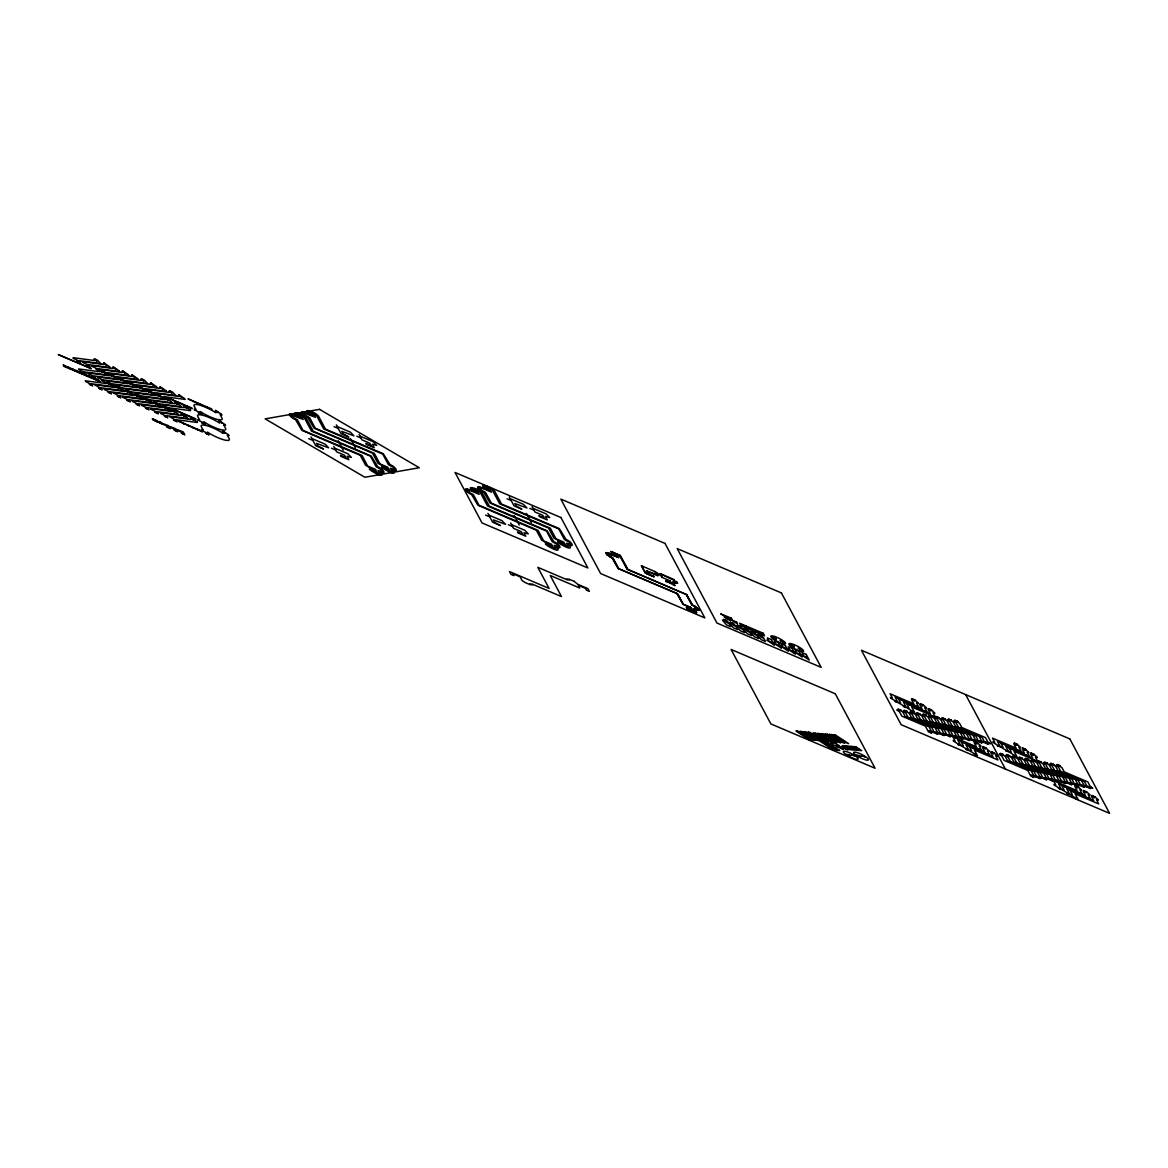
<?xml version="1.0" encoding="UTF-8"?>
<svg xmlns="http://www.w3.org/2000/svg" width="1168" height="1168" viewBox="0 0 1168 1168"><rect width="100%" height="100%" fill="white"/><g stroke="black" fill="none" stroke-linecap="round" stroke-linejoin="round"><path stroke-width="1.5" d="M605.71 552.668L607.229 552.741M607.272 552.61L618.237 557.282M697.53 610.484L694.405 609.141M699.077 610.426L696.157 609.17M696.595 612.762L695.719 612.368M479.026 487.114L481.756 488.545M466.777 489.261L469.507 490.691M641.831 566.013L645.67 573.196L653.481 576.51L647.685 573.269L648.474 573.459M810.899 734.701L807.847 732.015L809.643 732.161L823.571 740.979L821.192 740.789L812.709 735.898M823.09 738.045L817.001 733.358L819.381 733.548L832.726 742.322L824.9 739.227M827.061 738.366L820.973 733.694L823.352 733.884L836.697 742.658L828.871 739.563M481.333 488.268L481.669 488.691M480.603 488.107L481.216 488.647M641.466 565.735L655.029 571.634L658.577 575.298L646.43 570.845L647.656 573.24M657.365 575.634L647.043 571.254M653.861 576.788L645.218 573.05L641.32 565.794M665.877 580.803L671.366 583.285L670.155 580.846L662.344 577.518L660.343 573.795L674.053 580.35M677.44 583.343L675.046 582.204L675.542 583.139M675.907 583.416L672.753 581.956L674.608 585.402M480.442 488.063L478.968 487.26M466.733 489.436L469.419 490.823M468.937 490.779L468.149 490.385L468.937 490.633M481.187 488.647L480.369 488.224M616.908 554.931L617.682 555.326M617.565 555.457L616.865 555.121M647.7 573.065L646.955 571.064M670.695 582.744L671.469 583.139M691.704 609.521L692.478 609.915M691.69 609.725L692.39 610.061L691.179 607.623L683.353 604.294L677.717 593.753L618.675 568.626L613.039 558.085L609.769 555.968M692.317 610.046L686.273 607.302L687.178 608.791L686.755 607.637M696.04 612.645L687.529 608.995M687.28 607.871L695.617 612.178L693.777 608.732L698.114 609.857L697.121 607.988L691.792 605.009L686.156 594.454L627.099 569.342L619.624 555.34L610.864 551.442L611.915 553.063L617.259 555.209L618.339 557.457M695.763 612.382L694.303 608.951M478.749 486.866C474.485 486.253 481.756 491.976 483.873 492.414L490.093 503.058L548.551 528.082L553.909 538.039L562.465 542.843C546.186 536.346 576.817 555.18 569.02 544.945C575.897 547.923 570.364 540.609 566.188 539.645L559.341 528.637L501.495 503.977L494.444 490.764C487.888 484.18 475.128 483.888 488.385 489.553L488.852 490.443L478.676 486.501L481.377 488.589L480.88 487.655L491.48 492.166L490.166 489.713L484.428 486.501L492.239 489.83L499.714 503.817L558.771 528.943L564.407 539.485L569.721 542.478L570.729 544.332L566.392 543.208L568.232 546.668L560.421 543.339L559.895 542.346L565.093 544.565L563.779 542.098L555.968 538.784L550.332 528.228L491.29 503.116L485.654 492.56L480.325 489.582L479.333 487.713L481.377 488.589M466.514 489.012C462.382 488.574 469.536 494.079 471.624 494.56L477.858 505.204L536.302 530.228L541.675 540.185L550.23 544.974C533.922 538.506 564.64 557.297 556.771 547.077C563.633 550.04 558.158 542.813 553.939 541.777L547.106 530.783L489.261 506.109L482.194 492.911C475.274 486.005 462.908 486.151 476.135 491.699L476.602 492.589L466.412 488.677L469.142 490.735L468.645 489.801L479.23 494.312L477.916 491.845L472.179 488.647L479.99 491.962L487.479 505.963L546.522 531.09L552.157 541.631L557.486 544.624L558.479 546.478L554.143 545.354L555.997 548.799L548.172 545.485L547.646 544.492L552.858 546.712L551.544 544.244L543.733 540.93L538.098 530.374L479.041 505.262L473.405 494.706L468.076 491.728L467.083 489.859L469.142 490.735M611.711 551.836L619.726 555.253M510.212 498.692L523.41 504.313L526.943 507.978L514.811 503.525L516.125 505.978L521.862 509.19L514.037 505.875L509.321 497.028M532.958 508.284L546.157 513.891L549.705 517.555L545.368 516.431L547.223 519.891L539.397 516.563L538.871 515.57L544.084 517.789L542.77 515.322L534.959 512.007L532.068 506.62M359.978 436.131L373.176 441.738L376.709 445.402L372.388 444.278L374.227 447.738L366.416 444.409L365.876 443.417L371.088 445.636L369.774 443.183L361.963 439.854L359.087 434.467M529.805 508.387L533.966 510.139M337.216 426.539L350.415 432.16L353.962 435.825L341.815 431.372L343.129 433.839L348.867 437.036L341.056 433.722L336.326 424.889M507.058 498.794L511.204 500.561M334.063 426.641L338.224 428.408M356.824 436.233L360.97 438M655.438 572.378C657.847 571.765 661.161 578.072 656.62 574.612M673.951 580.16L677.09 583.08M608.075 552.8L617.624 556.873L616.704 555.15M606.718 553.238L609.857 556.158M671.469 583.299L666.256 581.08L674.973 585.679L673.279 582.175M686.594 594.6L627.946 569.415L620.193 555.369M334.647 448.118L347.845 453.739L351.393 457.403L347.057 456.279L348.896 459.725L341.085 456.396L340.56 455.403L345.757 457.622L344.458 455.17L336.632 451.841L333.756 446.453M618.777 568.816L677.294 593.709L683.149 604.323L676.885 593.68M311.9 438.54L325.098 444.147L328.631 447.811L316.484 443.373L317.798 445.826L323.536 449.038L315.725 445.709L311.009 436.876M511.555 524.636L524.753 530.257L528.286 533.907L523.965 532.798L525.804 536.243L517.993 532.915L517.468 531.922L522.665 534.141L521.351 531.688L513.54 528.359L510.664 522.972M308.746 438.642L312.893 440.394M331.493 448.22L335.639 449.987M488.793 515.059L501.992 520.665L505.54 524.33L493.392 519.891L494.706 522.344L500.444 525.556L492.633 522.227L487.917 513.394M485.654 515.161L489.801 516.913M508.401 524.739L512.548 526.505M694.96 606.937L697.238 607.769M683.455 604.484L690.755 607.594M687.076 607.491L691.252 609.273L690.332 607.55M109.69 366.737L103.616 362.752L106.478 365.088L103.353 363.759L103.733 364.474L82.461 361.671M119.063 370.723L112.989 366.737L115.851 369.073L112.727 367.745L113.106 368.46L91.834 365.657L92.126 366.343M128.451 374.709L122.377 370.723L125.239 373.074L122.114 371.745L122.494 372.461L101.207 369.657M137.824 378.709L131.75 374.709L134.612 377.06L131.488 375.731L131.867 376.446L110.595 373.643L110.872 374.329M156.585 386.681L150.511 382.695L153.373 385.031L150.249 383.703L150.628 384.418L129.341 381.615M165.958 390.667L159.885 386.681L162.746 389.032L159.622 387.703L160.001 388.418L138.729 385.601L143.343 389.966M184.719 398.653L178.631 394.653L181.507 397.003L178.368 395.675L178.762 396.39L157.476 393.587M221.497 414.29L215.423 410.304L218.285 412.654L215.16 411.326L215.919 412.742A15.753 3.387 26.8 0 0 200.268 405.281A15.753 3.387 26.8 0 0 194.195 406.23L196.049 409.72L194.268 409.223L194.545 409.924M110.099 367.511L88.826 364.708L89.98 366.869C82.329 362.664 89.951 367.424 88.169 364.971L82.87 362.445M128.86 375.483L107.587 372.68L109.252 375.746L87.965 372.928L88.257 373.629M138.233 379.469L116.961 376.665L118.625 379.731L97.353 376.928L97.63 377.614M156.994 387.455L135.707 384.652L137.386 387.703L116.099 384.9L121.808 388.199C123.896 390.798 115.574 385.732 123.633 390.097L122.479 387.937L143.752 390.74L143.46 390.054M185.128 399.412L163.841 396.609L165.52 399.675L144.233 396.872L144.525 397.558M148.102 389.601L169.375 392.404L168.995 391.689L172.119 393.017L169.258 390.667L172.382 391.995L175.828 395.441L154.468 392.623L156.132 395.689L134.86 392.886M73.482 358.459L78.782 360.985C80.665 363.482 72.927 358.722 80.607 362.883L79.453 360.708L100.725 363.511L97.367 360.08L94.243 358.751L97.105 361.102L93.98 359.773L94.36 360.489L73.073 357.685L73.365 358.372M92.243 366.431L97.543 368.957C97.178 371.19 92.272 366.256 102.609 372.358L99.747 370.022L102.872 371.351M101.616 370.417L105.821 374.008M111.004 374.402L115.209 377.994M120.377 378.403L124.582 381.994M129.75 382.389L133.955 385.98M148.511 390.36L153.212 394.726M157.884 394.361L162.089 397.938M194.676 409.997L199.976 412.538C202.006 415.063 193.786 410.143 201.801 414.436L200.254 411.559A15.753 3.387 26.8 0 0 215.919 419.02A15.753 3.387 26.8 0 0 221.978 418.056L220.124 414.582L221.905 415.063L221.628 414.377M102.755 371.176L106.916 372.957C106.551 375.278 101.689 370.022 111.997 376.359L109.135 374.008L112.259 375.337M112.128 375.162L116.304 376.943C116.201 379.396 110.639 373.702 121.37 380.345L118.508 377.994L121.633 379.323M121.501 379.162L125.677 380.929C125.516 383.338 120.377 377.936 130.743 384.33L127.881 381.994L131.006 383.323M130.889 383.148L135.05 384.914C134.904 387.28 129.648 381.951 140.131 388.316L137.269 385.98L140.394 387.309M140.262 387.134L144.438 388.915C144.233 391.236 138.919 385.907 149.504 392.317L146.642 389.966L149.767 391.295M149.635 391.119L153.811 392.901C153.548 395.207 148.409 389.922 158.877 396.302L156.016 393.952L159.14 395.28M159.023 395.12L168.265 400.288L165.403 397.938L168.528 399.281L171.477 401.938M180.85 405.924L174.777 401.938L177.638 404.274L174.514 402.945L174.893 403.661L153.621 400.858M190.223 409.91L184.15 405.924L187.011 408.26L183.887 406.931L184.267 407.647L162.994 404.843L163.286 405.53M225.088 424.583L219.015 420.597L221.876 422.933L218.752 421.604L219.511 423.02A15.753 3.387 26.8 0 0 203.845 415.574A15.753 3.387 26.8 0 0 197.786 416.523L199.64 419.998L197.859 419.516L198.137 420.203M106.244 374.782L84.957 371.979L86.125 374.154C78.475 369.949 86.096 374.694 84.3 372.242L79.001 369.716M134.378 386.754L113.092 383.936L114.26 386.112C106.609 381.907 114.23 386.666 112.435 384.214L107.135 381.688M153.125 394.726L131.853 391.922L133.006 394.098C125.356 389.893 132.977 394.653 131.196 392.185L125.896 389.659M162.513 398.711L141.226 395.908L142.394 398.084C134.685 393.893 142.408 398.638 140.569 396.186L134.773 392.871M181.259 406.698L159.987 403.894L161.14 406.055C153.49 401.85 161.111 406.61 159.33 404.157L154.03 401.631M78.592 368.942L99.864 371.745L98.2 368.694L119.486 371.497L119.194 370.811M106.726 380.914L127.998 383.717L126.334 380.651L147.621 383.469L144.248 380.038L141.124 378.709L143.985 381.045L140.861 379.717L141.24 380.432L119.968 377.629L120.26 378.315M125.487 388.886L146.759 391.689L145.095 388.637L166.367 391.441L166.09 390.754M88.374 373.702L93.674 376.242C95.718 378.797 87.454 373.789 95.499 378.14L94.345 375.965L115.617 378.768L115.325 378.082M97.762 377.687L103.061 380.228C104.959 382.739 97.134 377.921 104.872 382.126L103.718 379.95L124.991 382.754L124.713 382.067M144.642 397.646L149.942 400.171C152.015 402.77 143.752 397.719 151.767 402.069L150.599 399.894L171.886 402.697L171.594 402.011M163.403 405.617L168.703 408.143C170.528 410.64 162.921 405.909 170.528 410.056L169.36 407.88L190.647 410.683L190.355 409.997M198.268 420.29L203.568 422.816C205.597 425.4 197.377 420.392 205.378 424.714L203.845 421.838A15.753 3.387 26.8 0 0 219.511 429.298A15.753 3.387 26.8 0 0 225.57 428.349L223.716 424.875L225.497 425.356L225.22 424.656M228.68 434.861L222.606 430.875L225.468 433.226L222.343 431.897L223.103 433.313A15.753 3.387 26.8 0 0 207.437 425.853A15.753 3.387 26.8 0 0 201.378 426.816L203.232 430.291L201.436 429.795M112.42 385.805L106.346 381.819L109.208 384.17L106.084 382.841L106.463 383.557L85.191 380.753M121.793 389.805L115.72 385.805L118.581 388.156L115.457 386.827L115.836 387.542L94.564 384.739L100.273 388.039C102.302 390.608 94.097 385.615 102.098 389.937L100.93 387.761L122.217 390.565L121.925 389.878M140.554 397.777L134.481 393.791L137.342 396.127L134.218 394.799L134.597 395.514L113.325 392.711M149.927 401.763L143.854 397.777L146.715 400.128L143.591 398.799L143.971 399.514L122.698 396.697L122.99 397.397M159.315 405.763L153.242 401.763L156.103 404.113L152.979 402.785L153.358 403.5L132.072 400.697M168.688 409.749L162.615 405.763L165.476 408.099L162.352 406.771L162.732 407.486L141.459 404.683L141.737 405.369M187.449 417.721L181.376 413.735L184.237 416.085L181.113 414.757L181.493 415.458L160.206 412.654M196.823 421.721L190.749 417.721L193.611 420.071L190.486 418.743L190.866 419.458L169.594 416.655L175.302 419.954C177.375 422.539 169.053 417.472 177.113 421.852L175.959 419.677L197.231 422.48L196.954 421.794M229.089 435.635L227.307 435.153L229.162 438.628A15.753 3.387 26.8 0 1 223.088 439.591A15.753 3.387 26.8 0 1 207.437 432.131L208.97 435.007C201.319 430.802 208.941 435.562 207.159 433.109L201.86 430.569M112.829 386.579L91.557 383.776L92.71 385.951C85.06 381.746 92.681 386.506 90.9 384.053L85.6 381.513M140.963 398.551L119.691 395.748L120.844 397.923C113.15 393.718 120.873 398.478 119.034 396.01L113.238 392.711M159.724 406.522L138.452 403.719L139.605 405.895C131.955 401.69 139.576 406.449 137.78 403.997L132.48 401.456M187.858 418.494L166.571 415.691L167.739 417.867C160.045 413.676 167.754 418.421 165.914 415.969L160.615 413.428M103.937 388.725L125.224 391.528L124.845 390.813L127.969 392.141L125.107 389.805L128.232 391.134L131.677 394.565L110.318 391.762L111.471 393.923C103.821 389.718 111.442 394.477 109.646 392.025L104.346 389.499M123.107 397.47L128.407 400.011C130.436 402.566 122.202 397.573 130.232 401.909L129.064 399.733L150.351 402.537L150.059 401.85M141.868 405.457L147.168 407.982C149.197 410.567 140.978 405.559 148.978 409.88L147.825 407.705L169.097 410.523L168.82 409.822M151.241 409.442L156.541 411.968C158.571 414.494 150.351 409.588 158.366 413.881L157.198 411.705L178.485 414.509L175.112 411.078L171.988 409.749L174.85 412.085L171.725 410.756L172.105 411.472L150.833 408.669L151.125 409.355M162.732 423.502L168.688 425.751L170.265 428.7C162.615 424.495 170.236 429.255 168.44 426.802L163.14 424.261M170.032 426.597L175.974 428.86L177.551 431.795C169.9 427.59 177.521 432.35 175.74 429.897L170.44 427.371M177.317 429.707L183.274 431.956L184.851 434.905C177.2 430.7 184.821 435.46 183.026 433.007L177.726 430.466M840.799 739.548L843.749 740.804M836.828 739.213L839.777 740.468M832.857 738.877L835.806 740.132M828.886 738.541L831.82 739.797M824.9 738.205L827.849 739.461M820.929 737.869L823.878 739.125M812.724 734.876L815.673 736.132M808.752 734.541L811.687 735.796M804.767 734.205L807.716 735.46M828.944 744.41L831.879 745.666M800.795 733.869L803.745 735.125M824.958 744.089L827.908 745.33M654.927 571.444L655.949 572.597M605.681 552.8L606.966 554.946L612.616 558.041L618.617 568.743M694.464 606.002L695.909 607.199M696.916 607.623L699.15 610.295M610.149 557.121L612.193 558.012L618.047 568.568M694.989 606.134L692.639 605.082L686.404 594.454M619.872 555.34L627.523 569.371M804.737 656.212L807.219 657.832M797.802 653.248L800.284 654.883M790.853 650.299L793.335 651.934M783.903 647.349L786.385 648.97M776.954 644.386L779.436 646.021M770.019 641.436L772.486 643.057M760.295 636.326L762.777 637.947M753.36 633.363L755.842 634.998M746.41 630.413L748.892 632.034M739.461 627.45L741.943 629.085M732.511 624.5L734.993 626.136M725.562 621.551L728.044 623.172M692.04 609.798L690.653 607.404M673.994 579.547L660.008 573.532L661.818 577.299M965.615 694.58L1005.4 769.055M697.632 608.221L698.625 610.076M695.091 606.411L695.486 607.156M696.683 609.389L697.077 610.134M695.018 609.55L696.668 612.631M686.667 594.687L692.215 605.039M676.622 581.43L677.615 583.299M674.067 579.635L674.462 580.379M675.659 582.613L676.053 583.358M669.629 580.627L670.841 582.89M665.731 580.861L666.271 581.854M657.146 574.831L657.54 575.576M653.467 575.751L654.007 576.744M611.813 552.011L617.551 555.223L618.865 557.691L606.338 552.96L607.185 554.873M611.287 551.792L611.813 552.785M607.754 552.96L608.148 553.705M609.346 555.939L609.74 556.683M526.432 513.438L531.484 522.899M514.197 515.584L519.249 525.045M350.415 438.569L355.466 448.016M338.165 440.716L343.217 450.162M206.78 406.873L207.189 407.632M202.093 404.873L202.502 405.646M197.407 402.887L197.815 403.646M192.72 400.887L193.129 401.661M186.968 405.953L187.376 406.712M190.837 416.713L191.245 417.487M197.334 429.167L197.742 429.941M182.281 403.953L182.69 404.727M186.135 414.713L186.559 415.487M192.647 427.167L193.056 427.941M177.594 401.953L178.003 402.726M181.449 412.727L181.858 413.487M187.96 425.181L188.369 425.94M172.908 399.967L173.317 400.741M176.762 410.727L177.171 411.501M183.274 423.181L183.683 423.955M290.379 413.793C286.627 413.72 292.949 418.918 295.592 419.677L301.826 430.32L360.284 455.345L365.642 465.302L374.198 470.105C358.007 463.667 388.433 482.413 380.753 472.208C387.688 475.215 382.111 467.872 377.921 466.908L371.074 455.9L313.228 431.24L306.177 418.027C299.534 411.399 286.919 411.224 300.118 416.83L300.585 417.706L290.438 413.735M302.629 411.647C299.008 411.749 305.184 416.742 307.841 417.531L314.075 428.174L372.519 453.199L377.892 463.17L386.447 467.959C370.139 461.521 400.872 480.282 392.988 470.062C399.982 472.938 394.273 465.696 390.156 464.762L383.323 453.753L325.478 429.094L318.411 415.881C311.725 409.15 299.139 409.048 312.352 414.684L312.82 415.56L302.629 411.647M319.536 409.355L265.136 418.889L364.898 477.259L419.297 467.74L319.536 409.355M797.715 731.168L795.934 731.007L809.263 739.782L811.658 739.986L797.715 731.168M801.686 731.504L799.905 731.343L813.249 740.118L815.629 740.308L801.686 731.504M805.672 731.84L803.876 731.679L817.22 740.454L819.6 740.643L805.672 731.84M815.41 733.212L813.03 733.022L820.929 738.891L828.74 741.987L815.41 733.212M827.324 734.219L824.944 734.015L832.857 739.899L840.668 742.994L827.324 734.219M831.309 734.555L828.915 734.351L836.828 740.235L844.639 743.315L831.309 734.555M835.281 734.891L832.901 734.687L840.799 740.57L848.61 743.651L835.281 734.891M821.892 741.373L820.097 741.227L833.441 749.987L835.821 750.192L821.892 741.373M825.864 741.709L824.068 741.563L837.412 750.323L839.792 750.528L825.864 741.709M835.733 743.359L830.171 742.892L833.675 745.199L839.237 745.666L835.733 743.359M846.26 745.972L842.289 745.637L848.143 749.491L852.114 749.827L846.26 745.972M851.034 746.381L847.063 746.045L852.903 749.885L856.874 750.221L851.034 746.381M855.794 746.775L851.822 746.44L857.677 750.294L861.648 750.63L855.794 746.775M847.326 747.126L844.917 746.921L849.486 748.542L847.326 747.126M852.085 747.52L849.691 747.316L854.246 748.951L852.085 747.52M856.859 747.929L854.45 747.724L859.02 749.345L856.859 747.929M839.106 746.6L836.127 746.352L843.471 749.476L839.106 746.6M843.281 746.951L840.288 746.702L847.647 749.827L843.281 746.951M848.771 754.659L846.493 754.47L850.348 755.696L848.771 754.659M853.443 755.054L851.151 754.864L855.02 756.09L853.443 755.054M859.108 755.521L856.816 755.331L860.685 756.557L859.108 755.521M863.78 755.915L861.488 755.725L865.357 756.952L863.78 755.915M98.2 380.199L96.433 379.133L100.331 381.907C92.389 377.95 100.828 382.228 98.2 380.199M64.693 365.949L63.087 364.942L66.211 366.27L66.985 367.73L63.641 365.993L65.729 366.869L64.634 365.92M68.868 367.716L67.248 366.723L70.387 368.051L71.16 369.497L67.817 367.759L69.89 368.65L68.795 367.701M73.029 369.497L71.423 368.489L74.548 369.818L75.321 371.278L71.978 369.526L74.066 370.417L73.029 369.497M77.205 371.263L75.584 370.256L78.723 371.599L79.497 373.045L76.154 371.307L78.227 372.198L77.205 371.263M81.366 373.03L79.76 372.037L82.884 373.366L83.658 374.811L80.315 373.074L82.402 373.964L81.366 373.03M85.541 374.811L83.921 373.804L87.06 375.132L87.834 376.592L84.49 374.855L86.563 375.731L85.541 374.811M89.702 376.578L88.096 375.585L91.221 376.914L91.995 378.359L88.651 376.622L90.739 377.512L89.702 376.578M93.878 378.359L92.257 377.352L95.382 378.68L96.17 380.14L92.827 378.403L94.9 379.279L93.805 378.33M160.279 422.495L158.658 421.502L161.797 422.831L162.571 424.276L159.228 422.539L161.301 423.429L160.206 422.48M665.03 543.427L560.83 499.101L600.629 573.561L704.815 617.887L665.03 543.427M781.392 592.921L677.192 548.595L716.977 623.055L821.177 667.381L781.392 592.921M560.932 517.526L455.067 472.485L482.019 522.928L587.884 567.969L560.932 517.526M316.207 414.947L308.396 411.618L314.134 414.83L315.448 417.283L303.3 412.844L304.293 414.698L309.622 417.691L315.258 428.233L374.315 453.359L379.95 463.9L387.761 467.229L389.075 469.682L383.863 467.463L384.389 468.456L392.214 471.784L390.36 468.339L394.696 469.463L393.704 467.594L388.375 464.616L382.739 454.06L323.697 428.948L316.207 414.947M1069.815 738.906L861.415 650.255L901.2 724.729L1109.6 813.366L1069.815 738.906M303.972 417.093L296.161 413.764L301.899 416.976L303.213 419.429L291.066 414.99L292.058 416.845L297.387 419.838L303.023 430.379L362.065 455.491L367.701 466.047L375.512 469.375L376.826 471.828L371.614 469.609L372.154 470.602L379.965 473.931L378.125 470.485L382.447 471.595L381.454 469.74L376.14 466.762L370.49 456.206L311.447 431.094L303.972 417.093M731.27 618.135L720.685 613.915L732.059 619.624L731.27 618.135M746.6 626.209L739.651 623.259L740.979 625.741L747.929 628.691L746.6 626.209M754.937 629.756L747.987 626.807L749.316 629.289L756.265 632.238L754.937 629.756M763.273 633.304L756.324 630.355L757.652 632.837L764.602 635.786L763.273 633.304M775.873 638.633L771.887 636.925L776.238 639.29L775.873 638.633M784.035 642.093L780.049 640.4L784.4 642.765L784.035 642.093M793.933 646.313L789.948 644.605L794.298 646.984L793.933 646.313M802.095 649.788L798.109 648.079L802.46 650.445L802.095 649.788M729.314 618.996L724.102 616.792L730.307 620.85L729.314 618.996M736.599 622.106L731.387 619.887L737.592 623.96L736.599 622.106M745.637 626.413L741.446 624.617L746.133 627.333L745.637 626.413M753.973 629.961L749.783 628.165L754.47 630.881L753.973 629.961M762.31 633.509L758.105 631.713L762.806 634.428L762.31 633.509M914.88 699.939L911.755 698.61L914.617 700.931L911.493 699.603L913.741 703.822L890.118 693.777L892.381 697.997L890.483 697.471L890.892 698.23L896.849 701.837L894.98 701.369L898.119 702.698L895.082 697.033L918.705 707.078L916.457 702.859L918.34 703.384L917.931 702.625L914.88 699.939M726.686 620.617L723.561 619.288L724.321 620.734L722.437 620.208L726.584 624.953L730.745 626.72L728.496 622.5L724.817 620.15L726.686 620.617M733.635 623.581L730.511 622.252L731.27 623.683L729.387 623.157L733.533 627.902L737.694 629.683L735.446 625.464L731.767 623.099L733.635 623.581M740.57 626.53L737.446 625.201L738.22 626.647L736.322 626.106L740.468 630.866L744.644 632.633L742.395 628.413L738.716 626.063L740.57 626.53M747.52 629.479L744.396 628.15L745.169 629.596L743.271 629.07L747.418 633.815L751.593 635.582L749.33 631.362L745.666 629.012L747.52 629.479M754.47 632.443L751.345 631.114L752.119 632.545L750.221 632.019L754.367 636.764L758.543 638.546L756.28 634.326L752.615 631.976L754.47 632.443M761.419 635.392L758.295 634.063L759.054 635.509L757.171 634.983L761.317 639.728L765.478 641.495L763.23 637.275L759.55 634.925L761.419 635.392M771.479 639.655L767.318 637.889L768.778 640.619L766.88 640.093L774.501 645.32L771.479 639.655M778.428 642.619L774.253 640.838L775.713 643.568L773.829 643.042L781.45 648.269L778.428 642.619M785.378 645.568L781.202 643.802L782.662 646.532L780.779 646.006L788.4 651.233L785.378 645.568M792.313 648.517L788.152 646.751L789.612 649.481L787.714 648.955L795.35 654.182L792.313 648.517M799.262 651.481L795.101 649.7L796.561 652.43L794.663 651.905L802.285 657.131L799.262 651.481M806.212 654.43L802.051 652.664L803.496 655.394L801.613 654.868L809.234 660.095L806.212 654.43M1017.255 744.264L1014.131 742.936L1016.992 745.257L1013.868 743.928L1016.116 748.148L992.493 738.103L994.756 742.322L992.858 741.797L993.267 742.556L999.224 746.177L997.355 745.695L1000.48 747.024L997.457 741.359L1021.08 751.404L1018.832 747.184L1020.715 747.71L1017.255 744.264M923.173 704.903L920.048 703.574L922.91 705.895L919.771 704.567L922.034 708.786L898.411 698.741L900.674 702.961L898.776 702.435L899.185 703.194L905.142 706.801L903.273 706.333L906.397 707.662L903.375 701.997L926.998 712.042L924.735 707.823L926.633 708.348L926.224 707.589L923.173 704.903M1025.548 749.228L1022.423 747.9L1025.27 750.221L1022.146 748.892L1024.409 753.112L1000.786 743.067L1003.049 747.286L1001.151 746.761L1001.56 747.52L1007.517 751.141L1005.648 750.659L1008.772 751.988L1005.75 746.323L1029.373 756.368L1027.11 752.148L1029.008 752.674L1025.548 749.228M931.465 709.867L928.341 708.538L931.188 710.859L928.064 709.531L930.327 713.75L906.704 703.705L908.952 707.925L907.069 707.399L907.478 708.158L913.42 711.765L911.566 711.297L914.69 712.626L911.668 706.961L935.291 717.006L933.028 712.787L934.926 713.312L931.465 709.867M957.775 721.444L954.65 720.116L955.424 721.547L953.526 721.021L956.212 723.036L958.475 727.255L982.098 737.3L985.12 742.965L988.245 744.293L985.383 741.972L990.406 743.826L987.719 741.811L985.471 737.592L961.848 727.547L959.585 723.328L955.92 720.963L957.775 721.444M1033.841 754.192L1030.716 752.864L1033.563 755.185L1030.439 753.856L1032.702 758.076L1009.079 748.031L1011.327 752.25L1009.444 751.725L1009.853 752.484L1015.81 756.105L1013.941 755.623L1017.065 756.952L1014.043 751.287L1037.651 761.332L1035.403 757.112L1037.301 757.638L1036.877 756.879L1033.841 754.192M1060.15 765.77L1057.025 764.441L1057.799 765.872L1055.901 765.347L1058.588 767.361L1060.851 771.581L1084.459 781.626L1087.496 787.29L1090.62 788.619L1087.758 786.298L1092.781 788.152L1090.094 786.137L1087.831 781.918L1064.223 771.873L1061.96 767.653L1058.281 765.288L1060.15 765.77M951.482 720.203L948.358 718.875L949.117 720.306L947.233 719.78L949.92 721.795L952.168 726.014L975.791 736.059L978.813 741.724L981.938 743.052L979.091 740.731L984.113 742.585L981.412 740.57L979.164 736.351L955.541 726.306L953.292 722.087L949.613 719.722L951.482 720.203M1053.857 764.529L1050.733 763.2L1051.492 764.631L1049.609 764.106L1052.295 766.12L1054.543 770.34L1078.166 780.385L1081.188 786.049L1084.313 787.378L1081.466 785.057L1086.488 786.911L1083.787 784.896L1081.539 780.677L1057.916 770.632L1055.668 766.412L1051.988 764.047L1053.857 764.529M945.175 718.962L942.05 717.634L942.824 719.065L940.926 718.539L943.613 720.554L945.876 724.773L969.498 734.818L972.521 740.483L975.645 741.811L972.783 739.49L977.806 741.344L975.119 739.329L972.871 735.11L949.248 725.065L946.985 720.846L943.321 718.481L945.175 718.962M1047.55 763.288L1044.426 761.959L1045.199 763.39L1043.301 762.865L1045.988 764.879L1048.251 769.099L1071.874 779.144L1074.896 784.808L1078.02 786.137L1075.159 783.816L1080.181 785.67L1077.495 783.655L1075.246 779.436L1051.623 769.391L1049.36 765.171L1045.681 762.806L1047.55 763.288M938.882 717.721L935.758 716.393L936.532 717.824L934.634 717.298L937.32 719.313L939.568 723.532L963.191 733.577L966.213 739.242L969.338 740.57L966.491 738.249L971.513 740.103L968.827 738.088L966.564 733.869L942.941 723.824L940.693 719.605L937.013 717.24L938.882 717.721M211.466 408.858L188.033 398.887L211.89 409.632L211.466 408.858M1041.257 762.047L1038.133 760.718L1038.892 762.149L1037.009 761.624L1039.695 763.638L1041.944 767.858L1065.566 777.903L1068.589 783.567L1071.713 784.896L1068.866 782.575L1073.888 784.429L1071.202 782.414L1068.939 778.195L1045.316 768.15L1043.068 763.93L1039.389 761.565L1041.257 762.047M932.575 716.48L929.451 715.152L930.224 716.583L928.341 716.057L931.027 718.072L933.276 722.291L956.899 732.336L959.921 738.001L963.045 739.329L960.198 737.008L965.206 738.862L962.52 736.847L960.271 732.628L936.648 722.583L934.4 718.364L930.721 715.999L932.575 716.48M1034.95 760.806L1031.826 759.477L1032.6 760.908L1030.702 760.383L1033.403 762.397L1035.651 766.617L1059.274 776.662L1062.296 782.326L1065.42 783.655L1062.559 781.334L1067.581 783.188L1064.895 781.173L1062.646 776.954L1039.024 766.909L1036.775 762.689L1033.081 760.324L1034.95 760.806M926.282 715.239L923.158 713.911L923.932 715.342L922.034 714.816L924.72 716.831L926.983 721.05L950.591 731.095L953.614 736.76L956.738 738.088L953.891 735.767L958.913 737.621L956.227 735.606L953.964 731.387L930.356 721.342L928.093 717.123L924.428 714.758L926.282 715.239M1028.658 759.565L1025.533 758.236L1026.307 759.667L1024.409 759.142L1027.095 761.156L1029.358 765.376L1052.967 775.421L1055.989 781.085L1059.113 782.414L1056.266 780.093L1061.289 781.947L1058.602 779.932L1056.339 775.713L1032.716 765.668L1030.468 761.448L1026.789 759.083L1028.658 759.565M919.99 713.998L916.851 712.67L917.625 714.101L915.741 713.575L918.428 715.59L920.676 719.809L944.299 729.854L947.321 735.519L950.445 736.847L947.598 734.526L952.606 736.38L949.92 734.365L947.671 730.146L924.049 720.101L921.8 715.882L918.121 713.517L919.99 713.998M1022.365 758.324L1019.226 756.995L1020 758.426L1018.116 757.901L1020.803 759.915L1023.051 764.135L1046.674 774.18L1049.696 779.844L1052.821 781.173L1049.974 778.852L1054.981 780.706L1052.295 778.691L1050.047 774.472L1026.424 764.427L1024.175 760.207L1020.496 757.842L1022.365 758.324M913.683 712.757L910.558 711.429L911.332 712.86L909.434 712.334L912.12 714.349L914.383 718.568L937.992 728.613L941.014 734.278L944.153 735.606L941.291 733.285L946.314 735.139L943.627 733.124L941.364 728.905L917.756 718.86L915.493 714.641L911.828 712.276L913.683 712.757M1016.058 757.083L1012.933 755.754L1013.707 757.185L1011.809 756.66L1014.496 758.674L1016.759 762.894L1040.367 772.939L1043.389 778.603L1046.528 779.932L1043.666 777.611L1048.689 779.465L1046.002 777.45L1043.739 773.231L1020.131 763.186L1017.868 758.966L1014.189 756.601L1016.058 757.083M907.39 711.516L904.266 710.188L905.025 711.619L903.141 711.093L905.828 713.108L908.076 717.327L931.699 727.372L934.721 733.037L937.846 734.365L934.999 732.044L940.006 733.898L937.32 731.883L935.072 727.664L911.449 717.619L909.2 713.4L905.521 711.035L907.39 711.516M191.654 407.939L168.221 397.967L192.078 408.712L191.654 407.939M1009.765 755.842L1006.641 754.513L1007.4 755.944L1005.517 755.419L1008.203 757.433L1010.451 761.653L1034.074 771.698L1037.096 777.362L1040.221 778.691L1037.374 776.37L1042.382 778.224L1039.695 776.209L1037.447 771.99L1013.824 761.945L1011.576 757.725L1007.896 755.36L1009.765 755.842M901.083 710.275L897.958 708.947L898.732 710.378L896.834 709.852L899.521 711.867L901.784 716.086L925.392 726.131L928.429 731.796L931.553 733.124L928.691 730.803L933.714 732.657L931.027 730.642L928.764 726.423L905.156 716.378L902.893 712.159L899.229 709.794L901.083 710.275M977.572 742.906L974.448 741.578L977.295 743.914L974.17 742.571L976.433 746.79L952.811 736.745L955.059 740.965L953.176 740.439L953.584 741.213L959.527 744.819L957.672 744.337L960.797 745.666L957.775 740.016L981.397 750.06L979.134 745.841L981.032 746.367L980.624 745.593L977.572 742.906M1003.458 754.601L1000.334 753.272L1001.107 754.703L999.209 754.178L1001.896 756.192L1004.159 760.412L1027.767 770.457L1030.804 776.121L1033.928 777.45L1031.067 775.129L1036.089 776.983L1033.403 774.968L1031.14 770.749L1007.531 760.704L1005.268 756.484L1001.589 754.119L1003.458 754.601M1078.298 786.823L1075.173 785.495L1078.02 787.816L1074.896 786.487L1077.159 790.707L1053.536 780.662L1055.799 784.881L1053.901 784.356L1054.31 785.13L1060.267 788.736L1058.398 788.254L1061.522 789.583L1058.5 783.918L1082.123 793.977L1079.86 789.758L1081.758 790.283L1078.298 786.823M985.865 747.87L982.741 746.542L985.588 748.878L982.463 747.535L984.712 751.754L961.103 741.709L963.352 745.929L961.468 745.403L961.877 746.177L967.819 749.783L965.965 749.301L969.09 750.63L966.067 744.98L989.676 755.024L987.427 750.805L989.311 751.331L985.865 747.87M1086.59 791.787L1083.466 790.459L1086.313 792.78L1083.189 791.451L1085.452 795.671L1061.829 785.626L1064.077 789.845L1062.194 789.32L1062.603 790.094L1068.559 793.7L1066.691 793.218L1069.815 794.547L1066.793 788.882L1090.401 798.941L1088.153 794.722L1090.051 795.247L1089.627 794.474L1086.59 791.787M91.221 368.592L58.4 354.634L91.221 368.592M994.143 752.834L991.019 751.506L993.88 753.842L990.756 752.499L993.004 756.733L969.382 746.673L971.645 750.893L969.747 750.367L970.155 751.141L976.112 754.747L974.243 754.265L977.368 755.594L974.346 749.944L997.968 759.988L995.72 755.769L997.603 756.295L994.143 752.834M1094.883 796.751L1091.744 795.423L1094.606 797.744L1091.481 796.415L1093.73 800.635L1070.122 790.59L1072.37 794.809L1070.472 794.284L1070.895 795.058L1076.838 798.664L1074.983 798.182L1078.108 799.511L1075.071 793.846L1098.694 803.905L1096.445 799.686L1098.329 800.211L1097.92 799.438L1094.883 796.751M195.523 418.713L172.076 408.727L195.932 419.473L195.523 418.713M574.247 581.387L568.874 579.094L569.371 580.029L566.845 578.948L567.341 579.883L537.82 567.327L549.091 588.424L509.496 571.575L510.985 574.379L513.905 575.605L512.913 573.751L520.067 576.788L522.052 580.525L525.074 582.525L530.462 584.803L529.965 583.883L532.477 584.949L531.98 584.015L561.501 596.585L550.23 575.474L579.751 588.044L578.262 585.241L585.431 588.292L586.424 590.161L589.329 591.388L587.84 588.599L577.766 584.321L574.247 581.387M835.281 693.777L731.08 649.452L770.88 723.926L875.08 768.252L835.281 693.777M202.02 431.167L178.587 421.181L202.429 431.926L202.02 431.167M157.081 420.874L152.395 418.874L157.081 420.874M157.505 421.663L152.818 419.677L157.914 422.436L157.505 421.663M773.406 639.115A8.264 1.781 26.8 0 0 785.465 643.67A8.264 1.781 26.8 0 0 775.552 636.764A8.264 1.781 26.8 0 0 773.406 639.115M791.466 646.795A8.264 1.781 26.8 0 0 803.526 651.35A8.264 1.781 26.8 0 0 793.612 644.444A8.264 1.781 26.8 0 0 791.466 646.795M846.012 754.543A8.264 1.781 26.8 0 0 858.071 759.098A8.264 1.781 26.8 0 0 848.172 752.192A8.264 1.781 26.8 0 0 846.012 754.543M856.348 755.419A8.264 1.781 26.8 0 0 868.408 759.959A8.264 1.781 26.8 0 0 858.509 753.053A8.264 1.781 26.8 0 0 856.348 755.419"/></g></svg>
